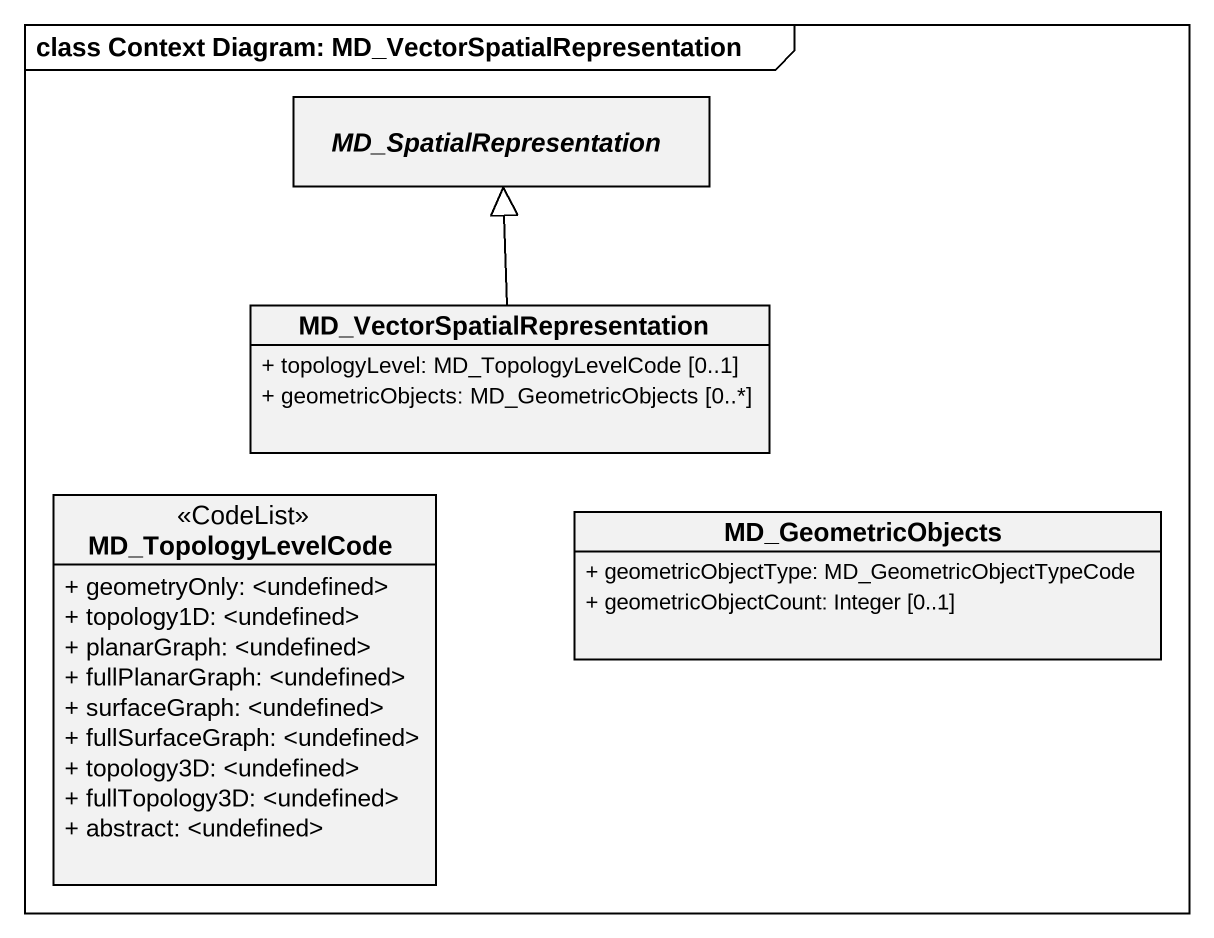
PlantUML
@startuml
mainframe class Context Diagram: MD_VectorSpatialRepresentation
hide circle
hide empty members
skinparam classAttributeIconSize 0
abstract class MD_SpatialRepresentation
class "MD_VectorSpatialRepresentation" as MD_VectorSpatialRepresentati {
  + topologyLevel: MD_TopologyLevelCode [0..1]
  + geometricObjects: MD_GeometricObjects [0..*]
}
class MD_TopologyLevelCode <<CodeList>> {
  + geometryOnly: <undefined>
  + topology1D: <undefined>
  + planarGraph: <undefined>
  + fullPlanarGraph: <undefined>
  + surfaceGraph: <undefined>
  + fullSurfaceGraph: <undefined>
  + topology3D: <undefined>
  + fullTopology3D: <undefined>
  + abstract: <undefined>
}
class MD_GeometricObjects {
  + geometricObjectType: MD_GeometricObjectTypeCode
  + geometricObjectCount: Integer [0..1]
}
MD_VectorSpatialRepresentati -up-|> MD_SpatialRepresentation
@enduml
